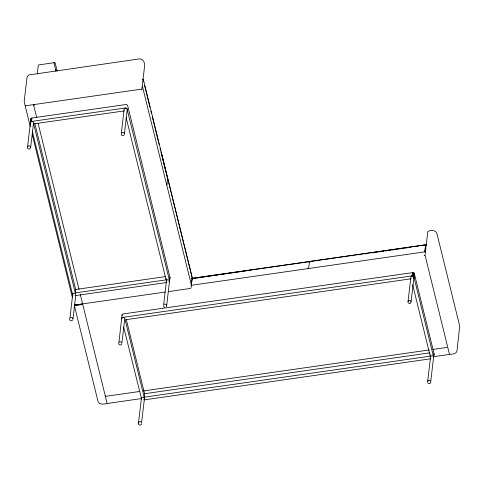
<?xml version="1.0" encoding="UTF-8"?>
<svg xmlns="http://www.w3.org/2000/svg" width="484" height="484" viewBox="0 0 484 484"><rect width="100%" height="100%" fill="white"/><g stroke="black" fill="none" stroke-linecap="round" stroke-linejoin="round"><path stroke-width="0.73" d="M34.037 104.556L33.62 104.901L33.856 105.282L34.037 104.556L141.546 89.141M74.742 305.083L82.05 304.037L82.147 304.636L74.318 305.344L97.956 401.2M105.433 396.517L107.061 403.239M105.706 396.257L105.343 396.027L105.863 396.317L139.543 391.489M30.637 124.467L30.323 122.301L31.508 121.442L125.38 107.98L126.899 108.452L169.551 280.714L169.055 281.978M30.68 119.56L31.176 118.29L31.914 117.999L125.779 104.538A1.603 1.349 6.7 0 1 127.679 105.651L169.957 277.272L166.659 305.834L166.333 304.503L164.814 304.031L163.622 304.89L166.484 280.52L167.676 279.661L169.194 280.133L169.521 281.47M118.882 342.551L122.107 314.781M433.567 357.688L434.015 353.55L414.316 273.575L413.245 272.534L123.299 313.922A1.603 1.349 6.7 0 0 122.059 315.477M433.652 356.859L432.587 355.819L431.02 356.042L430.524 357.307L427.656 381.676L428.159 380.412L429.725 380.188L430.79 381.229L434.015 353.55M449.424 354.119L447.779 347.445M143.645 81.748L142.738 79.104M192.438 278.657L167.827 178.911L167.276 178.705M192.19 278.07L191.374 284.713L192.227 277.786L167.906 179.074M30.274 122.996L30.722 118.858M27.594 146.652L30.456 122.283L31.648 121.417L33.172 121.889L33.499 123.226L30.637 147.596L30.311 146.259L28.786 145.787M30.77 121.732L31.176 118.29M31.508 121.442L31.914 117.999M37.25 74.131L38.284 65.292L38.714 64.916L54.039 62.72L55.86 71.263M69.599 318.817C69.061 320.456 71.517 321.606 72.473 320.19M72.933 295.258L72.558 294.617L72.715 293.243M166.272 278.512L166.109 279.885L75.304 292.905L75.704 289.468L34.788 123.378M121.236 133.669C120.704 135.308 123.16 136.458 124.116 135.042M141.951 88.62L144.716 65.116C144.728 61.958 142.496 58.292 138.926 58.957L29.094 74.905L27.636 76.085L26.959 77.87L24.2 101.38L25.114 105.609M118.755 343.047C118.072 345.165 121.78 345.86 121.895 343.652M141.522 397.515L138.466 423.143L138.968 421.879L140.529 421.655L141.6 422.695L144.462 398.326L143.391 397.285L141.83 397.509L141.328 398.774M166.913 184.955L167.688 178.36M430.397 354.778L430.24 356.157L144.178 397.17L144.583 393.734L126.239 319.283M141.618 423.688C141.546 425.72 138.103 425.369 138.436 423.367M169.134 281.289L169.297 279.915M169.551 280.714L169.957 277.272M191.029 287.986L191.368 285.118M308.568 268.493L309.56 261.439L425.999 244.795M121.702 318.224L122.894 317.365L412.017 275.904L412.422 272.468M433.61 356.986L413.911 277.017L412.84 275.971L413.245 272.534M413.536 276.376L413.941 272.94M413.911 277.017L414.316 273.575M411.116 301.375L413.977 277.005L412.912 275.965L411.346 276.189L410.849 277.453L407.988 301.822L408.484 300.558L410.051 300.328L411.116 301.375L410.62 302.639M425.043 251.365L425.66 245.025L425.981 245.213L425.581 245.055L424.831 251.359L425.236 251.438L425.817 244.771L426.241 245.134M425.134 254.463L425.388 252.315M425.636 250.264L425.962 247.524M426.083 246.417L427.814 231.673C430.016 229.767 436.011 229.803 436.925 233.591L459.715 326.077L457.011 350.773C456.436 354.034 452.262 354.137 449.745 354.373M121.653 318.92L122.156 317.655L123.722 317.431L124.787 318.472L121.926 342.841L120.855 341.795L119.294 342.019M143.966 399.596L144.462 398.326M413.481 278.276L413.977 277.005M33.68 105.21L34.037 104.756M30.413 148.025C29.191 151.196 25.235 146.84 28.58 146.023M166.411 306.723L166.647 306.239M192.148 278.118L191.809 278.3M169.46 278.536L169.914 277.967M433.519 354.814L433.973 354.246M167.24 178.989L167.652 178.469L161.626 154.015M250.748 270.12L192.959 278.584M410.734 303.069L409.186 303.577L407.982 302.536M33.257 104.665L25.428 105.79M74.361 304.968L75.921 304.775M82.328 303.855L80.907 304.061M192.904 278.397L192.408 278.941M190.926 284.991L191.132 284.731M82.032 304.079L82.697 304.273L105.264 395.864L105.687 396.227M192.82 278.427L192.299 278.5L192.13 278.028M106.795 403.547C104.03 404.194 99.716 405.005 98.155 401.768M142.707 79.394L143.228 79.316L143.337 79.763L142.992 79.406M124.467 110.872L33.662 123.892L75.304 292.905M75.704 289.468L165.77 276.552M192.85 278.143L309.052 261.541M191.676 278.445L192.19 278.373L192.305 278.814L191.96 278.457M192.85 278.342L308.756 261.784M311.357 261.608L312.858 261.396M324.812 259.678L326.313 259.466M331.54 258.71L333.034 258.498M338.268 257.748L339.762 257.536M344.989 256.786L346.49 256.574M351.717 255.818L353.217 255.606M358.444 254.856L359.945 254.644M365.172 253.888L366.672 253.677M371.9 252.926L373.4 252.715M375.638 252.388L377.139 252.176M378.627 251.958L380.128 251.747M382.366 251.426L383.866 251.214M385.355 250.996L386.855 250.785M389.094 250.458L390.594 250.246M392.082 250.034L393.583 249.823M395.821 249.496L397.322 249.284M398.81 249.066L400.31 248.855M402.549 248.534L404.043 248.322M405.538 248.104L407.032 247.887M409.276 247.566L410.771 247.354M415.998 246.604L417.498 246.392M422.726 245.636L424.226 245.424M75.195 295.621L166.829 282.481M191.228 285.33L424.789 251.862M77.343 304.569L79.479 304.267M83.079 303.825L165.201 292.052M168.19 291.622L190.587 288.41M411.176 278.79L125.114 319.803L144.178 397.17M143.288 390.951L429.211 349.956M432.95 349.418L447.174 347.379M144.583 393.734L429.895 352.824M107.363 403.462L141.776 398.526M433.489 356.702L449.194 354.445M144.002 399.899L430.881 358.759M55.606 70.065L56.446 70.12L56.84 70.67M424.946 251.922L425.061 251.868M412.017 275.904L412.84 275.971M425.043 251.958L425.134 251.934M164.772 307.34L163.804 306.771L163.501 305.634M74.348 305.374L82.697 304.273M33.892 105.119L33.699 104.738M141.733 399.53L123.644 326.978M309.3 262.189L308.707 261.729L425.605 244.765L425.956 245.037M167.791 179.195L167.652 178.469M427.638 382.433C428.08 384.405 431.311 383.679 430.802 381.694M33.965 105.058L33.844 104.617M425.049 255.183L447.615 346.774M412.616 284.628L430.24 356.157M143.367 79.479L167.688 178.185M144.547 85.402L149.949 107.339M150.851 110.993L151.389 113.183M152.291 116.844L158.238 140.971M158.595 142.435L159.139 144.625M160.041 148.279L160.579 150.476M160.936 151.94L165.982 172.413M166.345 173.871L166.883 176.067M142.508 86.648L191.368 284.943M166.484 280.52L166.811 281.857M126.094 117.455L166.109 279.885M57.191 71.075L55.158 62.92L53.996 62.527L54.105 62.968M33.626 105.076L36.687 117.515M38.133 123.366L79.055 289.468M80.314 294.593L82.48 303.371M30.456 122.283L30.788 123.614M32.265 131.067L72.558 294.617M25.222 106.05L30.28 126.584M32.265 134.649L72.376 297.46M72.757 293.963L69.89 318.333L71.081 317.468L72.606 317.94L72.933 319.277L75.794 294.907L75.468 293.57L73.949 293.098L72.757 293.963M124.188 108.84L121.327 133.209L122.513 132.35L124.037 132.822L124.364 134.153L127.225 109.789L126.899 108.452L125.38 107.98L124.188 108.84M141.885 89.794L141.57 89.613L141.885 89.794M308.278 268.777L307.957 268.59L308.278 268.777M424.758 255.467L424.444 255.28L424.758 255.467M82.97 303.583L82.97 303.583M143.137 79.182L143.137 79.182M309.113 261.602L309.113 261.602M192.106 278.239L192.106 278.239"/></g></svg>
